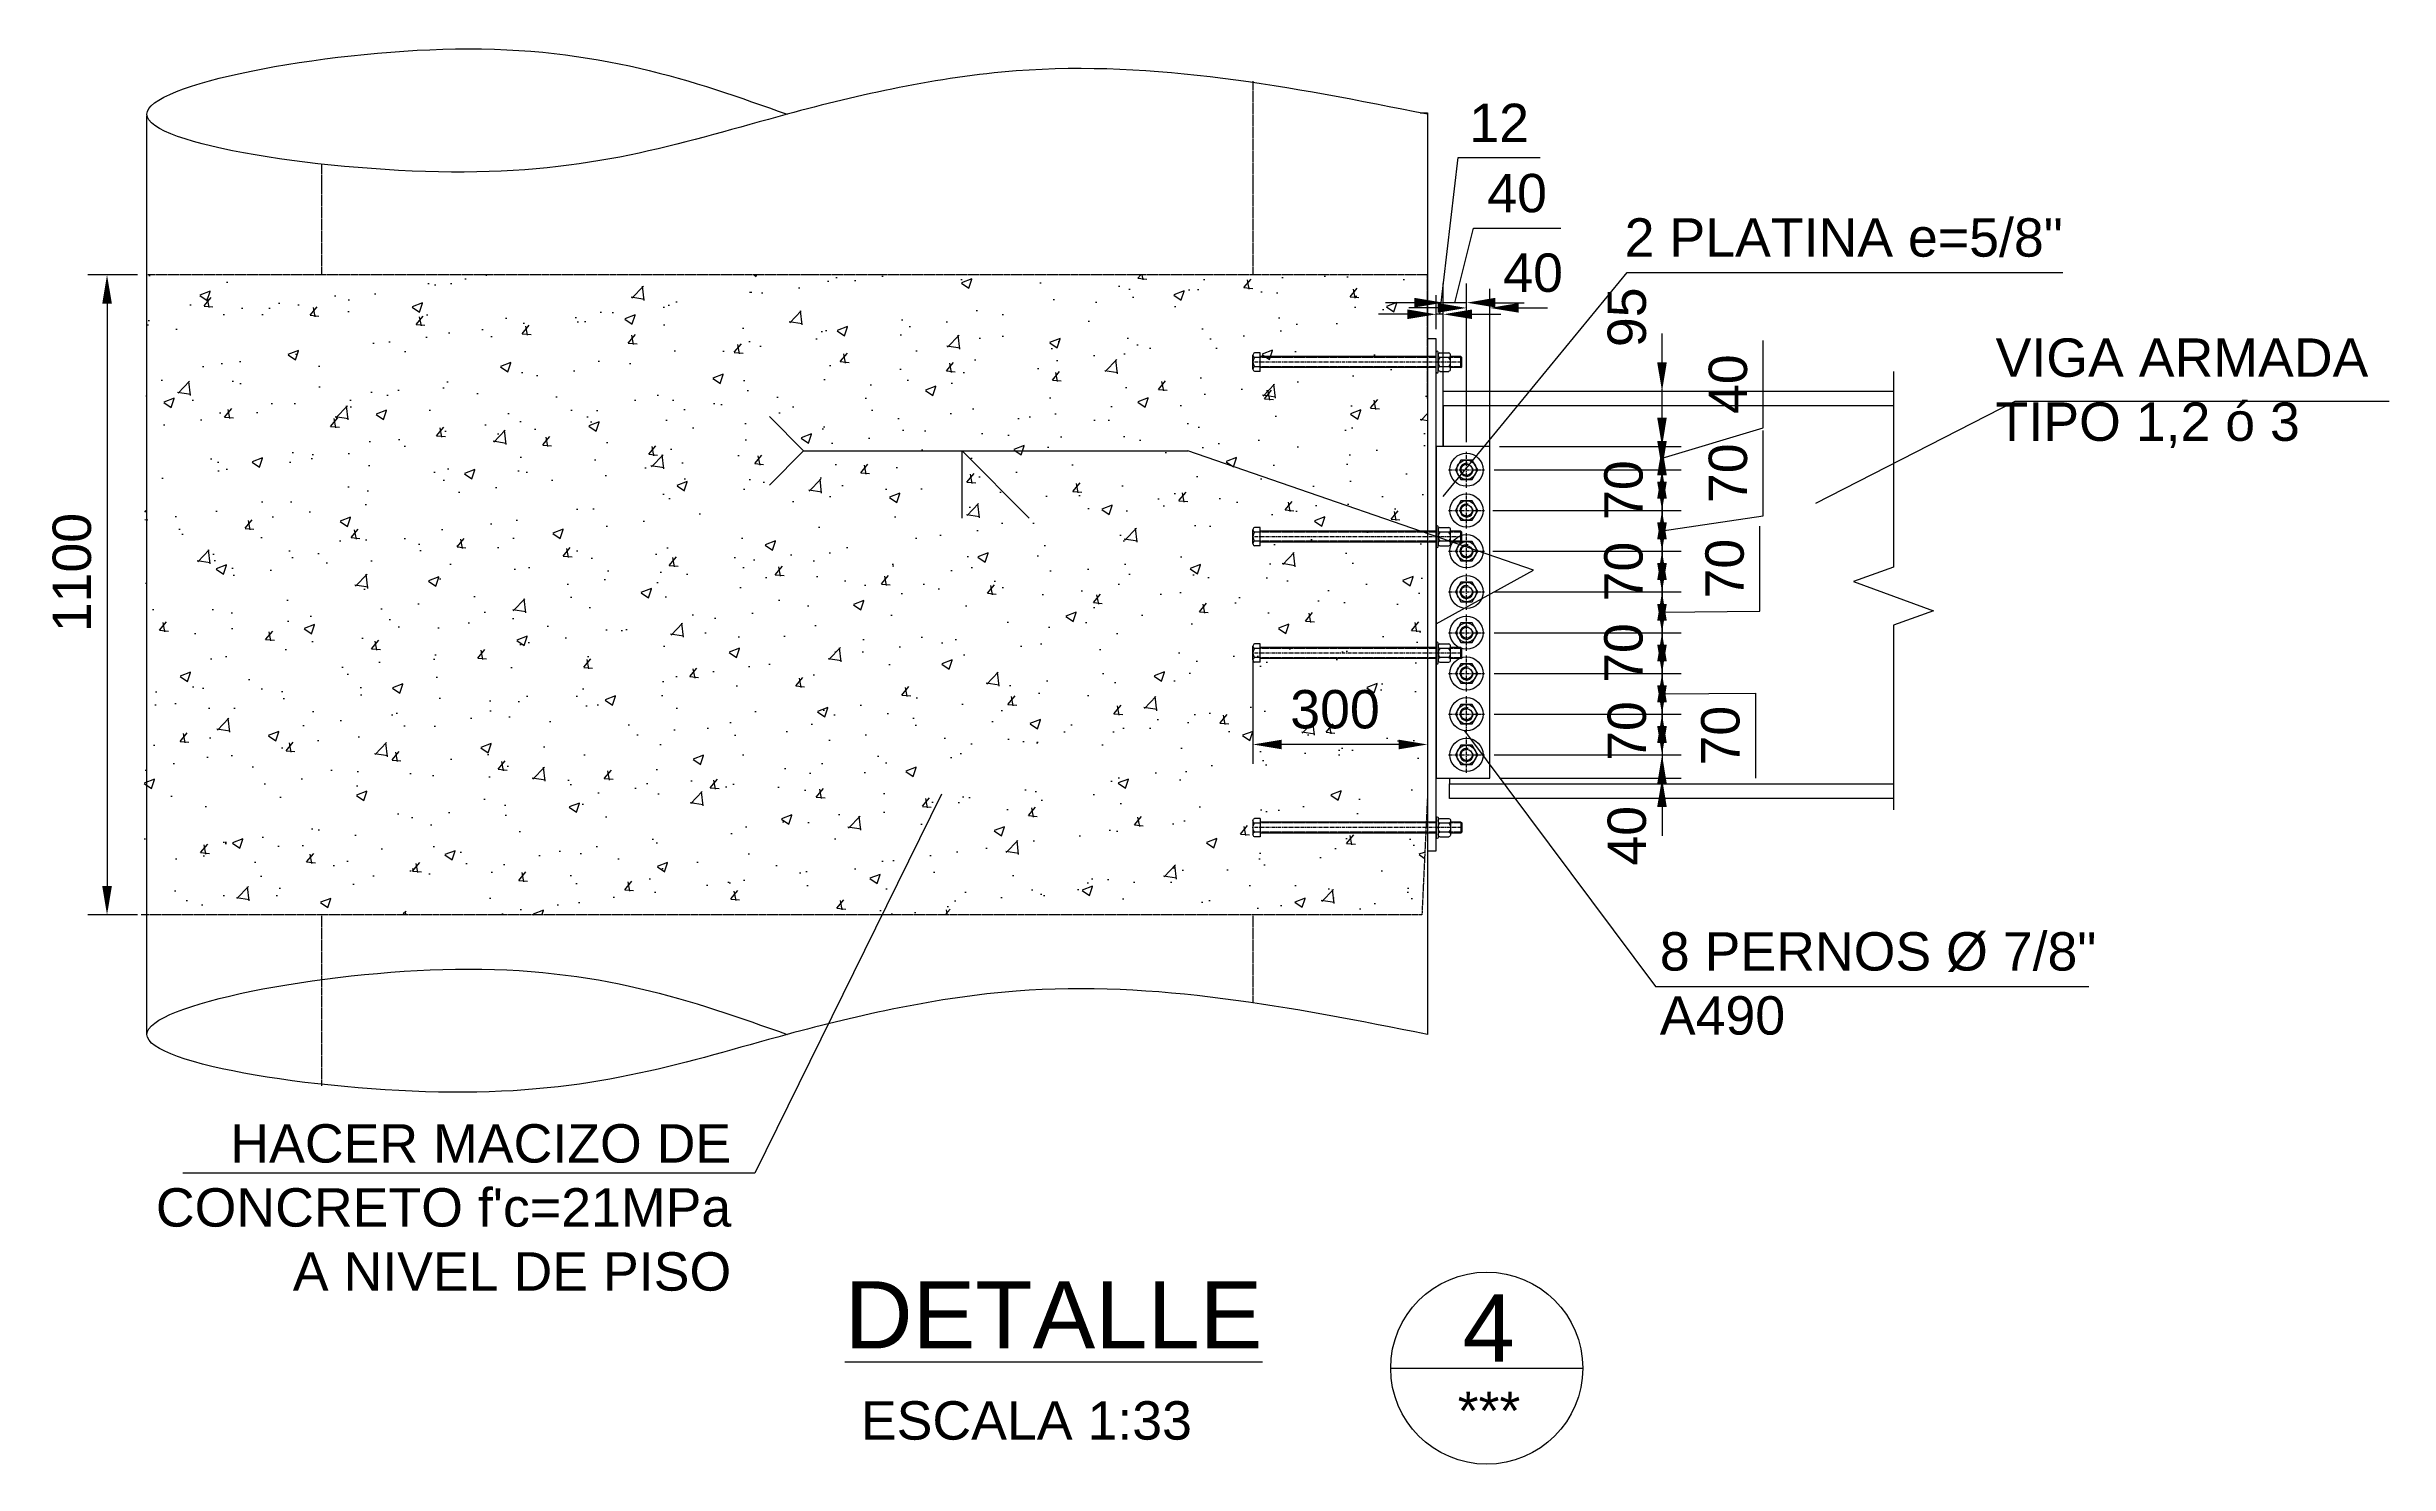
# Model space of a CAD drawing. Header units: millimetres. Extents: x 59135 to 3708801, y -250967 to 196121.
# Drawn here: x 3698738 to 3702762, y 166871 to 169307 of the extents above; entities that cross this region are included whole.
import ezdxf
from ezdxf.enums import TextEntityAlignment as Align

# ---------------------------------------------------------------- set-up
doc = ezdxf.new("R2010")
doc.units = ezdxf.units.MM
doc.header["$LTSCALE"] = 5
doc.header["$PDMODE"] = 3
doc.linetypes.add('CENTER', pattern=[2, 1.25, -0.25, 0.25, -0.25])
doc.linetypes.add('HIDDEN', pattern=[0.375, 0.25, -0.125])
doc.layers.get('Defpoints').update_dxf_attribs({"color": 251})
for name, color, linetype in [('EE-5', 7, 'Continuous'), ('EE-ACHURADOS', 9, 'Continuous'), ('EE-CENTROS', 8, 'CENTER'), ('EE-COLUMNAS CONCRETO', 11, 'Continuous'), ('EE-COTAS', 1, 'Continuous'), ('EE-OCULTAS', 252, 'HIDDEN'), ('EE-OCULTO', 252, 'HIDDEN'), ('EE-PERNOS 3-4', 71, 'Continuous'), ('EE-PERNOS 7-8', 52, 'Continuous'), ('EE-PLATINA 15', 141, 'Continuous'), ('EE-PLATINA 5-8', 13, 'Continuous'), ('EE-TEXTO 1', 4, 'Continuous'), ('EE-TEXTO 2', 2, 'Continuous'), ('EE-V ARMADA TIPO 3', 41, 'Continuous')]:
    doc.layers.add(name, color=color, linetype=linetype)
doc.styles.add('ARIAL EE', font='arial.ttf')
doc.dimstyles.new('EE 1_STANDAR', dxfattribs={"dimtxt": 2, "dimasz": 1.5, "dimexe": 1, "dimexo": 0.5, "dimgap": 0.8, "dimtad": 1, "dimdec": 0, "dimdsep": 46, "dimtxsty": 'ARIAL EE', "dimcen": 0.09, "dimclrd": 256, "dimclre": 256, "dimclrt": 2, "dimadec": 0, "dimazin": 0, "dimtfac": 1, "dimtdec": 0, "dimtofl": 0, "dimtmove": 1, "dimatfit": 2, "dimfxl": 1, "dimtolj": 1, "dimlwd": -1, "dimlwe": -1, "dimarcsym": 1})

# ---------------------------------------------------------------- blocks, each defined once
blk = doc.blocks.new('TÍTULO DETALLE')
at = {"layer": 'EE-5'}
blk.add_line((17.55, -1.03), (27.55, -1.03), dxfattribs=at)
blk.add_circle((22.55, -1.03), 5, dxfattribs=at)
at = {"layer": 'EE-TEXTO 1', "style": 'ARIAL EE'}
blk.add_attdef('%%UDETALLE', text='', height=3.5, dxfattribs=at).set_placement((0, 0), align=Align.CENTER)
blk.add_attdef('X', text='', height=3.5, dxfattribs=at).set_placement((22.65, 1.06), align=Align.MIDDLE_CENTER)
at = {"layer": 'EE-TEXTO 2', "style": 'ARIAL EE'}
blk.add_attdef('###', text='', height=2, dxfattribs=at).set_placement((22.67, -3.25), align=Align.MIDDLE_CENTER)
for tag, p in [('SUBTÍTULO1', (-0.58, -4.97)), ('SUBTÍTULO2', (-0.58, -8.28)), ('SUBTÍTULO3', (-0.56, -11.65)), ('ESCALA', (-1.42, -15.07))]:
    blk.add_attdef(tag, text='', height=2, dxfattribs=at).set_placement(p, align=Align.CENTER)
blk = doc.blocks.new('T-7-8')
blk.add_lwpolyline([(19.2, 0), (9.6, 16.7), (-9.6, 16.7), (-19.2, 0), (-9.6, -16.7), (9.6, -16.7)], close=True)
for radius in [28.5, 16.7, 9.61]:
    blk.add_circle((0, 0), radius)
blk.add_arc((0, 0), 11.1, 75, 15)
at = {"layer": 'EE-CENTROS'}
for p, q in [((-31, 0), (31, 0)), ((0, -31), (0, 31))]:
    blk.add_line(p, q, dxfattribs=at)
blk = doc.blocks.new('*U1718')
for p, q in [((-15.9, 302.8), (-15.9, 312.1)), ((-15.9, 302.8), (15.9, 302.8)), ((-11.9, 315), (11.9, 315)), ((-11.9, 315), (-7.9, 315)), ((-9.5, 0), (-9.5, 302.8)), ((-7.9, 315), (7.9, 315)), ((-7.9, 302.8), (-7.9, 312.1)), ((7.9, 302.8), (7.9, 312.1)), ((9.5, 0), (9.5, 302.8)), ((15.9, 302.8), (15.9, 312.1)), ((-17.2, 0), (17.2, 0)), ((-18.7, -1.6), (-18.7, -1.5)), ((-17.2, -3.1), (17.2, -3.1)), ((-15.9, -6), (-15.9, -21.8)), ((-11.9, -24.6), (11.9, -24.6)), ((-9.5, -42.2), (-9.5, -24.6)), ((-7.9, -21.8), (-7.9, -6)), ((7.9, -21.8), (7.9, -6)), ((9.5, -42.2), (9.5, -24.6)), ((15.9, -6), (15.9, -21.8)), ((18.7, -1.5), (18.7, -1.6)), ((-9.5, -42.2), (9.5, -42.2)), ((-9.5, -42.2), (-8, -43.7)), ((-8, -43.7), (8, -43.7)), ((9.5, -42.2), (8, -43.7))]:
    blk.add_line(p, q)
for centre, radius, start, end in [((-11.9, 310.8), 4.17, 17.9379, 162.0621), ((0, 302.6), 12.4, 50.0288, 129.9712), ((11.9, 310.8), 4.17, 17.9379, 162.0621), ((17.2, -1.5), 1.5, 0, 90), ((-17.2, -1.5), 1.5, 90, 180), ((-17.2, -1.6), 1.5, 180, 270), ((-11.9, -7.3), 4.17, 17.9379, 162.0621), ((-11.9, -20.5), 4.17, 197.9379, 342.0621), ((0, -15.5), 12.4, 50.0288, 129.9712), ((0, -12.3), 12.4, 230.0288, 309.9712), ((11.9, -7.3), 4.17, 17.9379, 162.0621), ((11.9, -20.5), 4.17, 197.9379, 342.0621), ((17.2, -1.6), 1.5, 270, 0)]:
    blk.add_arc(centre, radius, start, end)
at = {"layer": 'EE-CENTROS'}
blk.add_line((0, -43.7), (0, 315), dxfattribs=at)
at = {"layer": 'EE-OCULTAS'}
for p, q in [((-8, 0), (-8, 302.8)), ((8, 0), (8, 302.8)), ((-8, -43.7), (-8, -24.6)), ((8, -43.7), (8, -24.6))]:
    blk.add_line(p, q, dxfattribs=at)
blk = doc.blocks.new('*D1838')
at = {"layer": 'Defpoints', "color": 0, "transparency": 16777216}
for p in [(3700810.2, 168271.2), (3701110.2, 168236.4), (3700810.2, 168108)]:
    blk.add_point(p, dxfattribs=at)
at = {"layer": 'EE-COTAS', "transparency": 16777216}
for p, q in [((3700810.2, 168254.7), (3700810.2, 168075)), ((3701110.2, 168219.9), (3701110.2, 168075)), ((3701060.7, 168108), (3700859.7, 168108))]:
    blk.add_line(p, q, dxfattribs=at)
for points in [[(3700859.7, 168116.2), (3700859.7, 168099.7), (3700810.2, 168108)], [(3701060.7, 168116.2), (3701060.7, 168099.7), (3701110.2, 168108)]]:
    blk.add_solid(points, dxfattribs=at)
at = {"layer": 'EE-COTAS', "color": 2, "transparency": 16777216, "insert": (3700951.2, 168168.1), "char_height": 66, "attachment_point": 5, "style": 'ARIAL EE'}
blk.add_mtext('\\A1;300', dxfattribs=at)
blk = doc.blocks.new('*D1843')
at = {"layer": 'Defpoints', "color": 0, "transparency": 16777216}
for p in [(3701177.2, 168858.2), (3701177.2, 168611.1), (3701217.2, 168600.1)]:
    blk.add_point(p, dxfattribs=at)
at = {"layer": 'EE-COTAS', "transparency": 16777216}
for p, q in [((3701177.2, 168627.6), (3701177.2, 168891.2)), ((3701217.2, 168616.6), (3701217.2, 168891.2)), ((3701127.7, 168858.2), (3701078.2, 168858.2)), ((3701266.7, 168858.2), (3701316.2, 168858.2))]:
    blk.add_line(p, q, dxfattribs=at)
for points in [[(3701127.7, 168866.5), (3701127.7, 168850), (3701177.2, 168858.2)], [(3701266.7, 168866.5), (3701266.7, 168850), (3701217.2, 168858.2)]]:
    blk.add_solid(points, dxfattribs=at)
at = {"layer": 'EE-COTAS', "color": 2, "transparency": 16777216, "insert": (3701291.5, 168918.3), "char_height": 66, "attachment_point": 5, "style": 'ARIAL EE'}
blk.add_mtext('\\A1;40', dxfattribs=at)
blk = doc.blocks.new('*D1844')
at = {"layer": 'Defpoints', "color": 0, "transparency": 16777216}
for p in [(3701137.2, 168867.2), (3701137.2, 168620.1), (3701177.2, 168611.1)]:
    blk.add_point(p, dxfattribs=at)
at = {"layer": 'EE-COTAS', "transparency": 16777216}
for p, q in [((3701157.2, 168867.2), (3701189.1, 168995)), ((3701189.1, 168995), (3701338.9, 168995)), ((3701137.2, 168636.6), (3701137.2, 168900.2)), ((3701177.2, 168627.6), (3701177.2, 168900.2)), ((3701087.7, 168867.2), (3701038.2, 168867.2)), ((3701177.2, 168867.2), (3701137.2, 168867.2)), ((3701226.7, 168867.2), (3701276.2, 168867.2))]:
    blk.add_line(p, q, dxfattribs=at)
for points in [[(3701087.7, 168875.5), (3701087.7, 168859), (3701137.2, 168867.2)], [(3701226.7, 168875.5), (3701226.7, 168859), (3701177.2, 168867.2)]]:
    blk.add_solid(points, dxfattribs=at)
at = {"layer": 'EE-COTAS', "color": 2, "transparency": 16777216, "insert": (3701264, 169055.1), "char_height": 66, "attachment_point": 5, "style": 'ARIAL EE'}
blk.add_mtext('\\A1;40', dxfattribs=at)
blk = doc.blocks.new('*D1845')
at = {"layer": 'Defpoints', "color": 0, "transparency": 16777216}
for p in [(3701125.2, 168847.2), (3701125.2, 168805.1), (3701137.2, 168620.1)]:
    blk.add_point(p, dxfattribs=at)
at = {"layer": 'EE-COTAS', "transparency": 16777216}
for p, q in [((3701131.2, 168847.2), (3701162.9, 169116.5)), ((3701162.9, 169116.5), (3701303.4, 169116.5)), ((3701075.7, 168847.2), (3701026.2, 168847.2)), ((3701125.2, 168821.6), (3701125.2, 168880.2)), ((3701137.2, 168847.2), (3701125.2, 168847.2)), ((3701137.2, 168636.6), (3701137.2, 168880.2)), ((3701186.7, 168847.2), (3701236.2, 168847.2))]:
    blk.add_line(p, q, dxfattribs=at)
for points in [[(3701075.7, 168855.5), (3701075.7, 168839), (3701125.2, 168847.2)], [(3701186.7, 168855.5), (3701186.7, 168839), (3701137.2, 168847.2)]]:
    blk.add_solid(points, dxfattribs=at)
at = {"layer": 'EE-COTAS', "color": 2, "transparency": 16777216, "insert": (3701233.2, 169176.1), "char_height": 66, "attachment_point": 5, "style": 'ARIAL EE'}
blk.add_mtext('\\A1;12', dxfattribs=at)
blk = doc.blocks.new('*D1846')
at = {"layer": 'Defpoints', "color": 0, "transparency": 16777216}
for p in [(3701217.2, 168715.1), (3701217.2, 168620.1), (3701513, 168620.1)]:
    blk.add_point(p, dxfattribs=at)
at = {"layer": 'EE-COTAS', "transparency": 16777216}
for p, q in [((3701513, 168764.6), (3701513, 168814.1)), ((3701233.7, 168715.1), (3701546, 168715.1)), ((3701233.7, 168620.1), (3701546, 168620.1)), ((3701513, 168570.6), (3701513, 168521.1))]:
    blk.add_line(p, q, dxfattribs=at)
for points in [[(3701504.7, 168764.6), (3701521.2, 168764.6), (3701513, 168715.1)], [(3701504.7, 168570.6), (3701521.2, 168570.6), (3701513, 168620.1)]]:
    blk.add_solid(points, dxfattribs=at)
at = {"layer": 'EE-COTAS', "color": 2, "transparency": 16777216, "insert": (3701452.9, 168842.1), "char_height": 66, "attachment_point": 5, "rotation": 90, "style": 'ARIAL EE'}
blk.add_mtext('\\A1;95', dxfattribs=at)
blk = doc.blocks.new('*D1847')
at = {"layer": 'Defpoints', "color": 0, "transparency": 16777216}
for p in [(3701217.2, 168620.1), (3701208.2, 168580.1), (3701513, 168580.1)]:
    blk.add_point(p, dxfattribs=at)
at = {"layer": 'EE-COTAS', "transparency": 16777216}
for p, q in [((3701686.7, 168652.2), (3701686.7, 168802)), ((3701513, 168669.6), (3701513, 168719.1)), ((3701513, 168600.1), (3701686.7, 168652.2)), ((3701233.7, 168620.1), (3701546, 168620.1)), ((3701513, 168620.1), (3701513, 168580.1)), ((3701224.7, 168580.1), (3701546, 168580.1)), ((3701513, 168530.6), (3701513, 168481.1))]:
    blk.add_line(p, q, dxfattribs=at)
for points in [[(3701504.7, 168669.6), (3701521.2, 168669.6), (3701513, 168620.1)], [(3701504.7, 168530.6), (3701521.2, 168530.6), (3701513, 168580.1)]]:
    blk.add_solid(points, dxfattribs=at)
at = {"layer": 'EE-COTAS', "color": 2, "transparency": 16777216, "insert": (3701626.6, 168727.1), "char_height": 66, "attachment_point": 5, "rotation": 90, "style": 'ARIAL EE'}
blk.add_mtext('\\A1;40', dxfattribs=at)
blk = doc.blocks.new('*D1848')
at = {"layer": 'Defpoints', "color": 0, "transparency": 16777216}
for p in [(3701208.2, 168580.1), (3701205.7, 168510.1), (3701513, 168510.1)]:
    blk.add_point(p, dxfattribs=at)
at = {"layer": 'EE-COTAS', "transparency": 16777216}
for p, q in [((3701513, 168629.6), (3701513, 168679.1)), ((3701224.7, 168580.1), (3701546, 168580.1)), ((3701222.2, 168510.1), (3701546, 168510.1)), ((3701513, 168460.6), (3701513, 168411.1))]:
    blk.add_line(p, q, dxfattribs=at)
for points in [[(3701504.7, 168629.6), (3701521.2, 168629.6), (3701513, 168580.1)], [(3701504.7, 168460.6), (3701521.2, 168460.6), (3701513, 168510.1)]]:
    blk.add_solid(points, dxfattribs=at)
at = {"layer": 'EE-COTAS', "color": 2, "transparency": 16777216, "insert": (3701447.1, 168545.1), "char_height": 66, "attachment_point": 5, "rotation": 90, "style": 'ARIAL EE'}
blk.add_mtext('\\A1;70', dxfattribs=at)
blk = doc.blocks.new('*D1849')
at = {"layer": 'Defpoints', "color": 0, "transparency": 16777216}
for p in [(3701205.7, 168510.1), (3701205.7, 168440.1), (3701513, 168440.1)]:
    blk.add_point(p, dxfattribs=at)
at = {"layer": 'EE-COTAS', "transparency": 16777216}
for p, q in [((3701686.7, 168500.8), (3701686.7, 168647.4)), ((3701513, 168559.6), (3701513, 168609.1)), ((3701222.2, 168510.1), (3701546, 168510.1)), ((3701513, 168510.1), (3701513, 168440.1)), ((3701513, 168475.1), (3701686.7, 168500.8)), ((3701222.2, 168440.1), (3701546, 168440.1)), ((3701513, 168390.6), (3701513, 168341.1))]:
    blk.add_line(p, q, dxfattribs=at)
for points in [[(3701504.7, 168559.6), (3701521.2, 168559.6), (3701513, 168510.1)], [(3701504.7, 168390.6), (3701521.2, 168390.6), (3701513, 168440.1)]]:
    blk.add_solid(points, dxfattribs=at)
at = {"layer": 'EE-COTAS', "color": 2, "transparency": 16777216, "insert": (3701626.6, 168574.1), "char_height": 66, "attachment_point": 5, "rotation": 90, "style": 'ARIAL EE'}
blk.add_mtext('\\A1;70', dxfattribs=at)
blk = doc.blocks.new('*D1850')
at = {"layer": 'Defpoints', "color": 0, "transparency": 16777216}
for p in [(3701205.7, 168440.1), (3701208.2, 168370.1), (3701513, 168370.1)]:
    blk.add_point(p, dxfattribs=at)
at = {"layer": 'EE-COTAS', "transparency": 16777216}
for p, q in [((3701513, 168489.6), (3701513, 168539.1)), ((3701222.2, 168440.1), (3701546, 168440.1)), ((3701224.7, 168370.1), (3701546, 168370.1)), ((3701513, 168320.6), (3701513, 168271.1))]:
    blk.add_line(p, q, dxfattribs=at)
for points in [[(3701504.7, 168489.6), (3701521.2, 168489.6), (3701513, 168440.1)], [(3701504.7, 168320.6), (3701521.2, 168320.6), (3701513, 168370.1)]]:
    blk.add_solid(points, dxfattribs=at)
at = {"layer": 'EE-COTAS', "color": 2, "transparency": 16777216, "insert": (3701447.1, 168405.1), "char_height": 66, "attachment_point": 5, "rotation": 90, "style": 'ARIAL EE'}
blk.add_mtext('\\A1;70', dxfattribs=at)
blk = doc.blocks.new('*D1851')
at = {"layer": 'Defpoints', "color": 0, "transparency": 16777216}
for p in [(3701208.2, 168370.1), (3701208.2, 168300.1), (3701513, 168300.1)]:
    blk.add_point(p, dxfattribs=at)
at = {"layer": 'EE-COTAS', "transparency": 16777216}
for p, q in [((3701513, 168419.6), (3701513, 168469.1)), ((3701681, 168336.8), (3701681, 168483.4)), ((3701224.7, 168370.1), (3701546, 168370.1)), ((3701513, 168370.1), (3701513, 168300.1)), ((3701513, 168335.1), (3701681, 168336.8)), ((3701224.7, 168300.1), (3701546, 168300.1)), ((3701513, 168250.6), (3701513, 168201.1))]:
    blk.add_line(p, q, dxfattribs=at)
for points in [[(3701504.7, 168419.6), (3701521.2, 168419.6), (3701513, 168370.1)], [(3701504.7, 168250.6), (3701521.2, 168250.6), (3701513, 168300.1)]]:
    blk.add_solid(points, dxfattribs=at)
at = {"layer": 'EE-COTAS', "color": 2, "transparency": 16777216, "insert": (3701620.9, 168410.1), "char_height": 66, "attachment_point": 5, "rotation": 90, "style": 'ARIAL EE'}
blk.add_mtext('\\A1;70', dxfattribs=at)
blk = doc.blocks.new('*D1852')
at = {"layer": 'Defpoints', "color": 0, "transparency": 16777216}
for p in [(3701208.2, 168300.1), (3701208.2, 168230.1), (3701513, 168230.1)]:
    blk.add_point(p, dxfattribs=at)
at = {"layer": 'EE-COTAS', "transparency": 16777216}
for p, q in [((3701513, 168349.6), (3701513, 168399.1)), ((3701224.7, 168300.1), (3701546, 168300.1)), ((3701224.7, 168230.1), (3701546, 168230.1)), ((3701513, 168180.6), (3701513, 168131.1))]:
    blk.add_line(p, q, dxfattribs=at)
for points in [[(3701504.7, 168349.6), (3701521.2, 168349.6), (3701513, 168300.1)], [(3701504.7, 168180.6), (3701521.2, 168180.6), (3701513, 168230.1)]]:
    blk.add_solid(points, dxfattribs=at)
at = {"layer": 'EE-COTAS', "color": 2, "transparency": 16777216, "insert": (3701447.1, 168265.1), "char_height": 66, "attachment_point": 5, "rotation": 90, "style": 'ARIAL EE'}
blk.add_mtext('\\A1;70', dxfattribs=at)
blk = doc.blocks.new('*D1853')
at = {"layer": 'Defpoints', "color": 0, "transparency": 16777216}
for p in [(3701208.2, 168230.1), (3701208.2, 168160.1), (3701513, 168160.1)]:
    blk.add_point(p, dxfattribs=at)
at = {"layer": 'EE-COTAS', "transparency": 16777216}
for p, q in [((3701513, 168279.6), (3701513, 168329.1)), ((3701224.7, 168230.1), (3701546, 168230.1)), ((3701513, 168230.1), (3701513, 168160.1)), ((3701513, 168195.1), (3701673.7, 168196.4)), ((3701673.7, 168196.4), (3701673.7, 168049.9)), ((3701224.7, 168160.1), (3701546, 168160.1)), ((3701513, 168110.6), (3701513, 168061.1))]:
    blk.add_line(p, q, dxfattribs=at)
for points in [[(3701504.7, 168279.6), (3701521.2, 168279.6), (3701513, 168230.1)], [(3701504.7, 168110.6), (3701521.2, 168110.6), (3701513, 168160.1)]]:
    blk.add_solid(points, dxfattribs=at)
at = {"layer": 'EE-COTAS', "color": 2, "transparency": 16777216, "insert": (3701613.6, 168123.1), "char_height": 66, "attachment_point": 5, "rotation": 90, "style": 'ARIAL EE'}
blk.add_mtext('\\A1;70', dxfattribs=at)
blk = doc.blocks.new('*D1854')
at = {"layer": 'Defpoints', "color": 0, "transparency": 16777216}
for p in [(3701208.2, 168160.1), (3701208.2, 168090.1), (3701513, 168090.1)]:
    blk.add_point(p, dxfattribs=at)
at = {"layer": 'EE-COTAS', "transparency": 16777216}
for p, q in [((3701513, 168209.6), (3701513, 168259.1)), ((3701224.7, 168160.1), (3701546, 168160.1)), ((3701224.7, 168090.1), (3701546, 168090.1)), ((3701513, 168040.6), (3701513, 167991.1))]:
    blk.add_line(p, q, dxfattribs=at)
for points in [[(3701504.7, 168209.6), (3701521.2, 168209.6), (3701513, 168160.1)], [(3701504.7, 168040.6), (3701521.2, 168040.6), (3701513, 168090.1)]]:
    blk.add_solid(points, dxfattribs=at)
at = {"layer": 'EE-COTAS', "color": 2, "transparency": 16777216, "insert": (3701452.9, 168131.1), "char_height": 66, "attachment_point": 5, "rotation": 90, "style": 'ARIAL EE'}
blk.add_mtext('\\A1;70', dxfattribs=at)
blk = doc.blocks.new('*D1855')
at = {"layer": 'Defpoints', "color": 0, "transparency": 16777216}
for p in [(3701208.2, 168090.1), (3701217.2, 168050.1), (3701513, 168050.1)]:
    blk.add_point(p, dxfattribs=at)
at = {"layer": 'EE-COTAS', "transparency": 16777216}
for p, q in [((3701513, 168139.6), (3701513, 168189.1)), ((3701224.7, 168090.1), (3701546, 168090.1)), ((3701233.7, 168050.1), (3701546, 168050.1)), ((3701513, 168000.6), (3701513, 167951.1))]:
    blk.add_line(p, q, dxfattribs=at)
for points in [[(3701504.7, 168139.6), (3701521.2, 168139.6), (3701513, 168090.1)], [(3701504.7, 168000.6), (3701521.2, 168000.6), (3701513, 168050.1)]]:
    blk.add_solid(points, dxfattribs=at)
at = {"layer": 'EE-COTAS', "color": 2, "transparency": 16777216, "insert": (3701452.9, 167951.1), "char_height": 66, "attachment_point": 5, "rotation": 90, "style": 'ARIAL EE'}
blk.add_mtext('\\A1;40', dxfattribs=at)
blk = doc.blocks.new('AWS-BEVE')
for p, q in [((0, 0), (20, 0)), ((8.25, 0), (11.75, -3.5)), ((8.25, -3.5), (8.25, 0))]:
    blk.add_line(p, q)
at = {"layer": 'EE-TEXTO 2', "style": 'ARIAL EE', "flags": 12}
blk.add_attdef('VALOR_SOLDADURA', text='', height=2, dxfattribs=at).set_placement((8.03, -2.7), align=Align.RIGHT)
for tag, p in [('DE-TANTO-CADA-TANTO', (12.6, -2.86)), ('INDICACION_ANGULO', (9.18, -6.51))]:
    blk.add_attdef(tag, p, '', height=2, dxfattribs=at)
blk = doc.blocks.new('OBSERVACION')
for q in [(1.78, 1.78), (1.78, -1.78)]:
    blk.add_line((0, 0), q)
at = {"layer": 'EE-TEXTO 2', "style": 'ARIAL EE', "flags": 4}
blk.add_attdef('OBSERVACION', (2.3, -1.07), '', height=2, dxfattribs=at)
blk = doc.blocks.new('*D1933')
at = {"layer": 'Defpoints', "color": 0, "transparency": 16777216}
for p in [(3698910.2, 168915.1), (3698841.6, 167815.1), (3698910.2, 167815.1)]:
    blk.add_point(p, dxfattribs=at)
at = {"layer": 'EE-COTAS', "transparency": 16777216}
for p, q in [((3698893.7, 168915.1), (3698808.6, 168915.1)), ((3698841.6, 168865.6), (3698841.6, 167864.6)), ((3698893.7, 167815.1), (3698808.6, 167815.1))]:
    blk.add_line(p, q, dxfattribs=at)
for points in [[(3698833.4, 168865.6), (3698849.9, 168865.6), (3698841.6, 168915.1)], [(3698833.4, 167864.6), (3698849.9, 167864.6), (3698841.6, 167815.1)]]:
    blk.add_solid(points, dxfattribs=at)
at = {"layer": 'EE-COTAS', "color": 2, "transparency": 16777216, "insert": (3698781.5, 168403.4), "char_height": 66, "attachment_point": 5, "rotation": 90, "style": 'ARIAL EE'}
blk.add_mtext('\\A1;1100', dxfattribs=at)

msp = doc.modelspace()

# ---------------------------------------------------------------- hatches: boundary and pattern name
at = {"layer": 'EE-ACHURADOS'}
h = msp.add_hatch(dxfattribs=at)
h.set_pattern_fill('AR-CONC', color=256)
h.set_pattern_definition([(50, (1367482.76, -17201.52), (182.184669, -15.939086), [19.05, -209.55]), (355, (1367482.76, -17201.52), (-35.243421, 191.056845), [15.24, -167.640584]), (100.451445, (1367497.94, -17202.85), (146.941247, 175.117752), [16.190009, -178.090245]), (46.1842, (1367482.76, -17150.72), (271.07904, -42.042328), [28.575, -314.325]), (96.635558, (1367505.35, -17154.22), (237.404134, 247.426125), [24.285023, -267.135608]), (351.184151, (1367482.76, -17150.72), (237.404134, 247.426125), [22.859967, -251.459732]), (21, (1367508.16, -17163.42), (151.614391, -102.265198), [19.05, -209.55]), (326, (1367508.16, -17163.42), (61.802028, 184.187966), [15.24, -167.64]), (71.451445, (1367520.8, -17171.94), (213.416419, 81.922769), [16.190009, -178.089938]), (37.5, (1367482.76, -17201.52), (3.0886033, 84.5550389), [0, -165.608, 0, -170.18, 0, -168.275]), (7.5, (1367482.76, -17201.52), (66.8196625, 100.1805748), [0, -97.028, 0, -161.798, 0, -64.135]), (327.5, (1367426.12, -17201.52), (135.5905952, -5.728744), [0, -63.5, 0, -198.12, 0, -262.89]), (317.5, (1367400.72, -17201.52), (148.1291814, 25.426491), [0, -82.55, 0, -131.572, 0, -186.69])])
edge = h.paths.add_edge_path()
edge.add_line((3701110.2, 168653.3), (3700822.4, 168653.3))
edge.add_line((3700822.4, 168653.3), (3700813.1, 168654.9))
edge.add_arc((3700814.4, 168650.9), 4.17, 107.9379, 180)
edge.add_line((3700810.2, 168650.9), (3700810.2, 168662.8))
edge.add_line((3700810.2, 168662.8), (3701110.2, 168662.8))
edge.add_line((3701110.2, 168662.8), (3701110.2, 168915.1))
edge.add_line((3701110.2, 168915.1), (3698910.2, 168915.1))
edge.add_line((3698910.2, 168915.1), (3698900.5, 167815.1))
edge.add_line((3698900.5, 167815.1), (3701100.5, 167815.1))
edge.add_line((3701100.5, 167815.1), (3701110.2, 168053.3))
edge.add_line((3701110.2, 168053.3), (3700822.4, 168053.3))
edge.add_line((3700822.4, 168053.3), (3700822.4, 168054.9))
edge.add_line((3700822.4, 168054.9), (3700813.1, 168054.9))
edge.add_arc((3700814.4, 168050.9), 4.17, 107.9379, 180)
edge.add_line((3700810.2, 168050.9), (3700810.2, 168062.8))
edge.add_line((3700810.2, 168062.8), (3701110.2, 168062.8))
edge.add_line((3701110.2, 168062.8), (3701110.2, 168355.6))
edge.add_line((3701110.2, 168355.6), (3700822.4, 168355.6))
edge.add_line((3700822.4, 168355.6), (3700822.4, 168357.2))
edge.add_line((3700822.4, 168357.2), (3700813.1, 168357.2))
edge.add_arc((3700814.4, 168353.2), 4.17, 107.9379, 180)
edge.add_line((3700810.2, 168353.2), (3700810.2, 168365.1))
edge.add_line((3700810.2, 168365.1), (3701110.2, 168365.1))
edge.add_line((3701110.2, 168365.1), (3701110.2, 168653.3))

# ---------------------------------------------------------------- linework, layer by layer
at = {"layer": 'EE-COLUMNAS CONCRETO'}
for points in [[(3698910.2, 167609.7), (3698910.2, 169188.5)], [(3701097.6, 169193.5), (3701110.2, 169193.5), (3701110.2, 167609.7)]]:
    msp.add_lwpolyline(points, dxfattribs=at)
for points in [[(3701110, 169191), (3700403.5, 169265.4), (3700010, 169191), (3699455.2, 169091.7), (3698910, 169191), (3699440.1, 169303.2), (3700010, 169191)], [(3701110.2, 167609.7), (3700403.7, 167684.1), (3700010.2, 167609.7), (3699455.4, 167510.4), (3698910.2, 167609.7), (3699440.3, 167721.9), (3700010.2, 167609.7)]]:
    msp.add_spline(points, degree=3, dxfattribs=at)
at = {"layer": 'EE-COTAS', "linetype": 'Continuous'}
msp.add_lwpolyline([(3701910.4, 168749), (3701910.4, 168412.8), (3701841.7, 168387.8), (3701979.1, 168337.8), (3701910.4, 168312.8), (3701910.4, 167995.5)], dxfattribs=at)
at = {"layer": 'EE-OCULTO'}
for p, q in [((3700810.2, 169247.8), (3700810.2, 168915.1)), ((3699210.3, 169105.3), (3699210.3, 168915.1)), ((3699210.3, 167815.1), (3699210.3, 167521.6)), ((3700810.2, 167815.1), (3700810.2, 167664.1))]:
    msp.add_line(p, q, dxfattribs=at)
for points in [[(3701110.2, 168702.8), (3701110.2, 168915.1), (3698910.2, 168915.1)], [(3701110.2, 168022.8), (3701100.5, 167815.1), (3698900.5, 167815.1)]]:
    msp.add_lwpolyline(points, dxfattribs=at)
at = {"layer": 'EE-PLATINA 15'}
msp.add_lwpolyline([(3701110.2, 167925.1), (3701125.2, 167925.1), (3701125.2, 168805.1), (3701110.2, 168805.1)], close=True, dxfattribs=at)
at = {"layer": 'EE-PLATINA 5-8'}
msp.add_lwpolyline([(3701125.2, 168050.1), (3701217.2, 168050.1), (3701217.2, 168620.1), (3701125.2, 168620.1)], close=True, dxfattribs=at)
at = {"layer": 'EE-V ARMADA TIPO 3'}
for points in [[(3701137.2, 168620.1), (3701137.2, 168715.1), (3701910.4, 168715.1)], [(3701910.4, 168690.1), (3701137.2, 168690.1), (3701137.2, 168620.1)], [(3701147.8, 168050.1), (3701147.8, 168040.1), (3701910.4, 168040.1)], [(3701910.4, 168015.1), (3701147.8, 168015.1), (3701147.8, 168040.1)]]:
    msp.add_lwpolyline(points, dxfattribs=at)

# ---------------------------------------------------------------- block references
at = {"layer": 'EE-COTAS', "yscale": 33, "zscale": 33}
for name, xscale in [('OBSERVACION', -33), ('AWS-BEVE', 33)]:
    msp.add_blockref(name, (3700038.2, 168612.6), dxfattribs=dict(at, xscale=xscale))
at = {"layer": 'EE-COTAS'}
ref = msp.add_blockref('TÍTULO DETALLE', (3700467.7, 167070.2), dxfattribs=dict(at, xscale=33, yscale=33, zscale=33))
ref.add_attrib('ESCALA', 'ESCALA 1:33', dxfattribs={"layer": 'EE-TEXTO 2', "height": 66, "style": 'ARIAL EE'}).set_placement((3700421, 166913.4), align=Align.CENTER)
ref.add_attrib('%%UDETALLE', '%%UDETALLE', dxfattribs={"layer": 'EE-TEXTO 1', "height": 115.5, "style": 'ARIAL EE'}).set_placement((3700467.7, 167070.2), align=Align.CENTER)
ref.add_attrib('###', '***', dxfattribs={"layer": 'EE-TEXTO 2', "height": 66, "style": 'ARIAL EE'}).set_placement((3701215.8, 166963.1), align=Align.MIDDLE_CENTER)
ref.add_attrib('X', '4', dxfattribs={"layer": 'EE-TEXTO 1', "height": 115.5, "style": 'ARIAL EE'}).set_placement((3701215.1, 167105.1), align=Align.MIDDLE_CENTER)
at = {"layer": 'EE-PERNOS 3-4', "rotation": 90}
for p in [(3701125.2, 168765.1), (3701125.2, 168465.1), (3701125.2, 168265.1)]:
    msp.add_blockref('*U1718', p, dxfattribs=at)
at = {"layer": 'EE-PERNOS 3-4', "xscale": -1, "rotation": 90}
msp.add_blockref('*U1718', (3701125.2, 167965.1), dxfattribs=at)
at = {"layer": 'EE-PERNOS 7-8'}
for p in [(3701177.2, 168580.1), (3701177.2, 168510.1), (3701177.2, 168440.1), (3701177.2, 168370.1), (3701177.2, 168300.1), (3701177.2, 168230.1), (3701177.2, 168160.1), (3701177.2, 168090.1)]:
    msp.add_blockref('T-7-8', p, dxfattribs=at)

# ---------------------------------------------------------------- texts
at = {"layer": 'EE-COTAS', "color": 2, "char_height": 66, "style": 'ARIAL EE'}
for s, insert, width, attachment_point in [('2 PLATINA e=5/8"', (3701448.8, 168945.3), 763.843, 7), ('VIGA ARMADA TIPO 1,2 ó 3', (3702086.1, 168617.5), 763.843, 7), ('8 PERNOS %%C 7/8" A490', (3701509.2, 167608.5), 762.188, 7), ("HACER MACIZO DE CONCRETO f'c=21MPa A NIVEL DE PISO", (3699913.9, 167168.5), 1011.997, 9)]:
    msp.add_mtext(s, dxfattribs=dict(at, insert=insert, width=width, attachment_point=attachment_point))

# ---------------------------------------------------------------- dimensions: what is measured, and where the dimension line sits
at = {"layer": 'EE-COTAS'}
for base, p1, p2, picture, middle in [((3701125.2, 168847.2), (3701137.2, 168620.1), (3701125.2, 168805.1), '*D1845', (3701189.3, 169116.5)), ((3701137.2, 168867.2), (3701177.2, 168611.1), (3701137.2, 168620.1), '*D1844', (3701215.5, 168995)), ((3701177.2, 168858.2), (3701217.2, 168600.1), (3701177.2, 168611.1), '*D1843', (3701291.5, 168858.2)), ((3700810.2, 168108), (3701110.2, 168236.4), (3700810.2, 168271.2), '*D1838', (3700951.2, 168108))]:
    dim = msp.add_linear_dim(base=base, p1=p1, p2=p2, dimstyle='EE 1_STANDAR', dxfattribs=at)
    dim.commit()
    dim.dimension.update_dxf_attribs({"geometry": picture, "text_midpoint": middle, "dimtype": 160})
for base, p1, p2, angle, picture, middle, dimtype in [((3698841.6, 167815.1), (3698910.2, 168915.1), (3698910.2, 167815.1), 270, '*D1933', (3698841.6, 168403.4), 161), ((3701513, 168620.1), (3701217.2, 168715.1), (3701217.2, 168620.1), 90, '*D1846', (3701513, 168842.1), 160), ((3701513, 168510.1), (3701208.2, 168580.1), (3701205.7, 168510.1), 90, '*D1848', (3701507.2, 168545.1), 160), ((3701513, 168440.1), (3701205.7, 168510.1), (3701205.7, 168440.1), 90, '*D1849', (3701686.7, 168527.2), 160), ((3701513, 168370.1), (3701205.7, 168440.1), (3701208.2, 168370.1), 90, '*D1850', (3701507.2, 168405.1), 160), ((3701513, 168300.1), (3701208.2, 168370.1), (3701208.2, 168300.1), 90, '*D1851', (3701681, 168363.2), 160), ((3701513, 168230.1), (3701208.2, 168300.1), (3701208.2, 168230.1), 90, '*D1852', (3701507.2, 168265.1), 160), ((3701513, 168160.1), (3701208.2, 168230.1), (3701208.2, 168160.1), 90, '*D1853', (3701673.7, 168170), 160), ((3701513, 168090.1), (3701208.2, 168160.1), (3701208.2, 168090.1), 90, '*D1854', (3701513, 168131.1), 160), ((3701513, 168050.1), (3701208.2, 168090.1), (3701217.2, 168050.1), 90, '*D1855', (3701513, 167951.1), 160)]:
    dim = msp.add_linear_dim(base=base, p1=p1, p2=p2, angle=angle, dimstyle='EE 1_STANDAR', dxfattribs=at)
    dim.commit()
    dim.dimension.update_dxf_attribs({"geometry": picture, "text_midpoint": middle, "dimtype": dimtype})
dim = msp.add_linear_dim(base=(3701513, 168580.1), p1=(3701217.2, 168620.1), p2=(3701208.2, 168580.1), angle=90, dimstyle='EE 1_STANDAR', dxfattribs=at)
dim.commit()
dim.dimension.update_dxf_attribs({"geometry": '*D1847', "text_midpoint": (3701626.6, 168678.6)})

# ---------------------------------------------------------------- leaders
at = {"layer": 'EE-COTAS', "annotation_type": 0, "has_hookline": 1}
for points, hookline_direction, text_width in [([(3701137.2, 168534.2), (3701453.2, 168918.9), (3701454.7, 168918.9)], 0, 745.8), ([(3701777.2, 168522.4), (3702119.7, 168698), (3702121.2, 168698)], 0, 640.1), ([(3701173.5, 168131.3), (3701501.6, 167691.9), (3701503.1, 167691.9)], 0, 742.1), ([(3700275.3, 168022.8), (3699954.3, 167371.6), (3699952.8, 167371.6)], 1, 980)]:
    msp.add_leader(points, dimstyle='EE 1_STANDAR', override={"dimscale": 0, "dimgap": 0.8, "dimtad": 1}, dxfattribs=dict(at, hookline_direction=hookline_direction, text_width=text_width))
at = {"layer": 'EE-COTAS'}
msp.add_leader([(3701125.2, 168315.1), (3701292.4, 168407.5), (3700698.2, 168612.6)], dimstyle='EE 1_STANDAR', override={"dimscale": 0, "dimgap": 0.8, "dimtad": 1}, dxfattribs=at)

doc.saveas('drawing.dxf')
